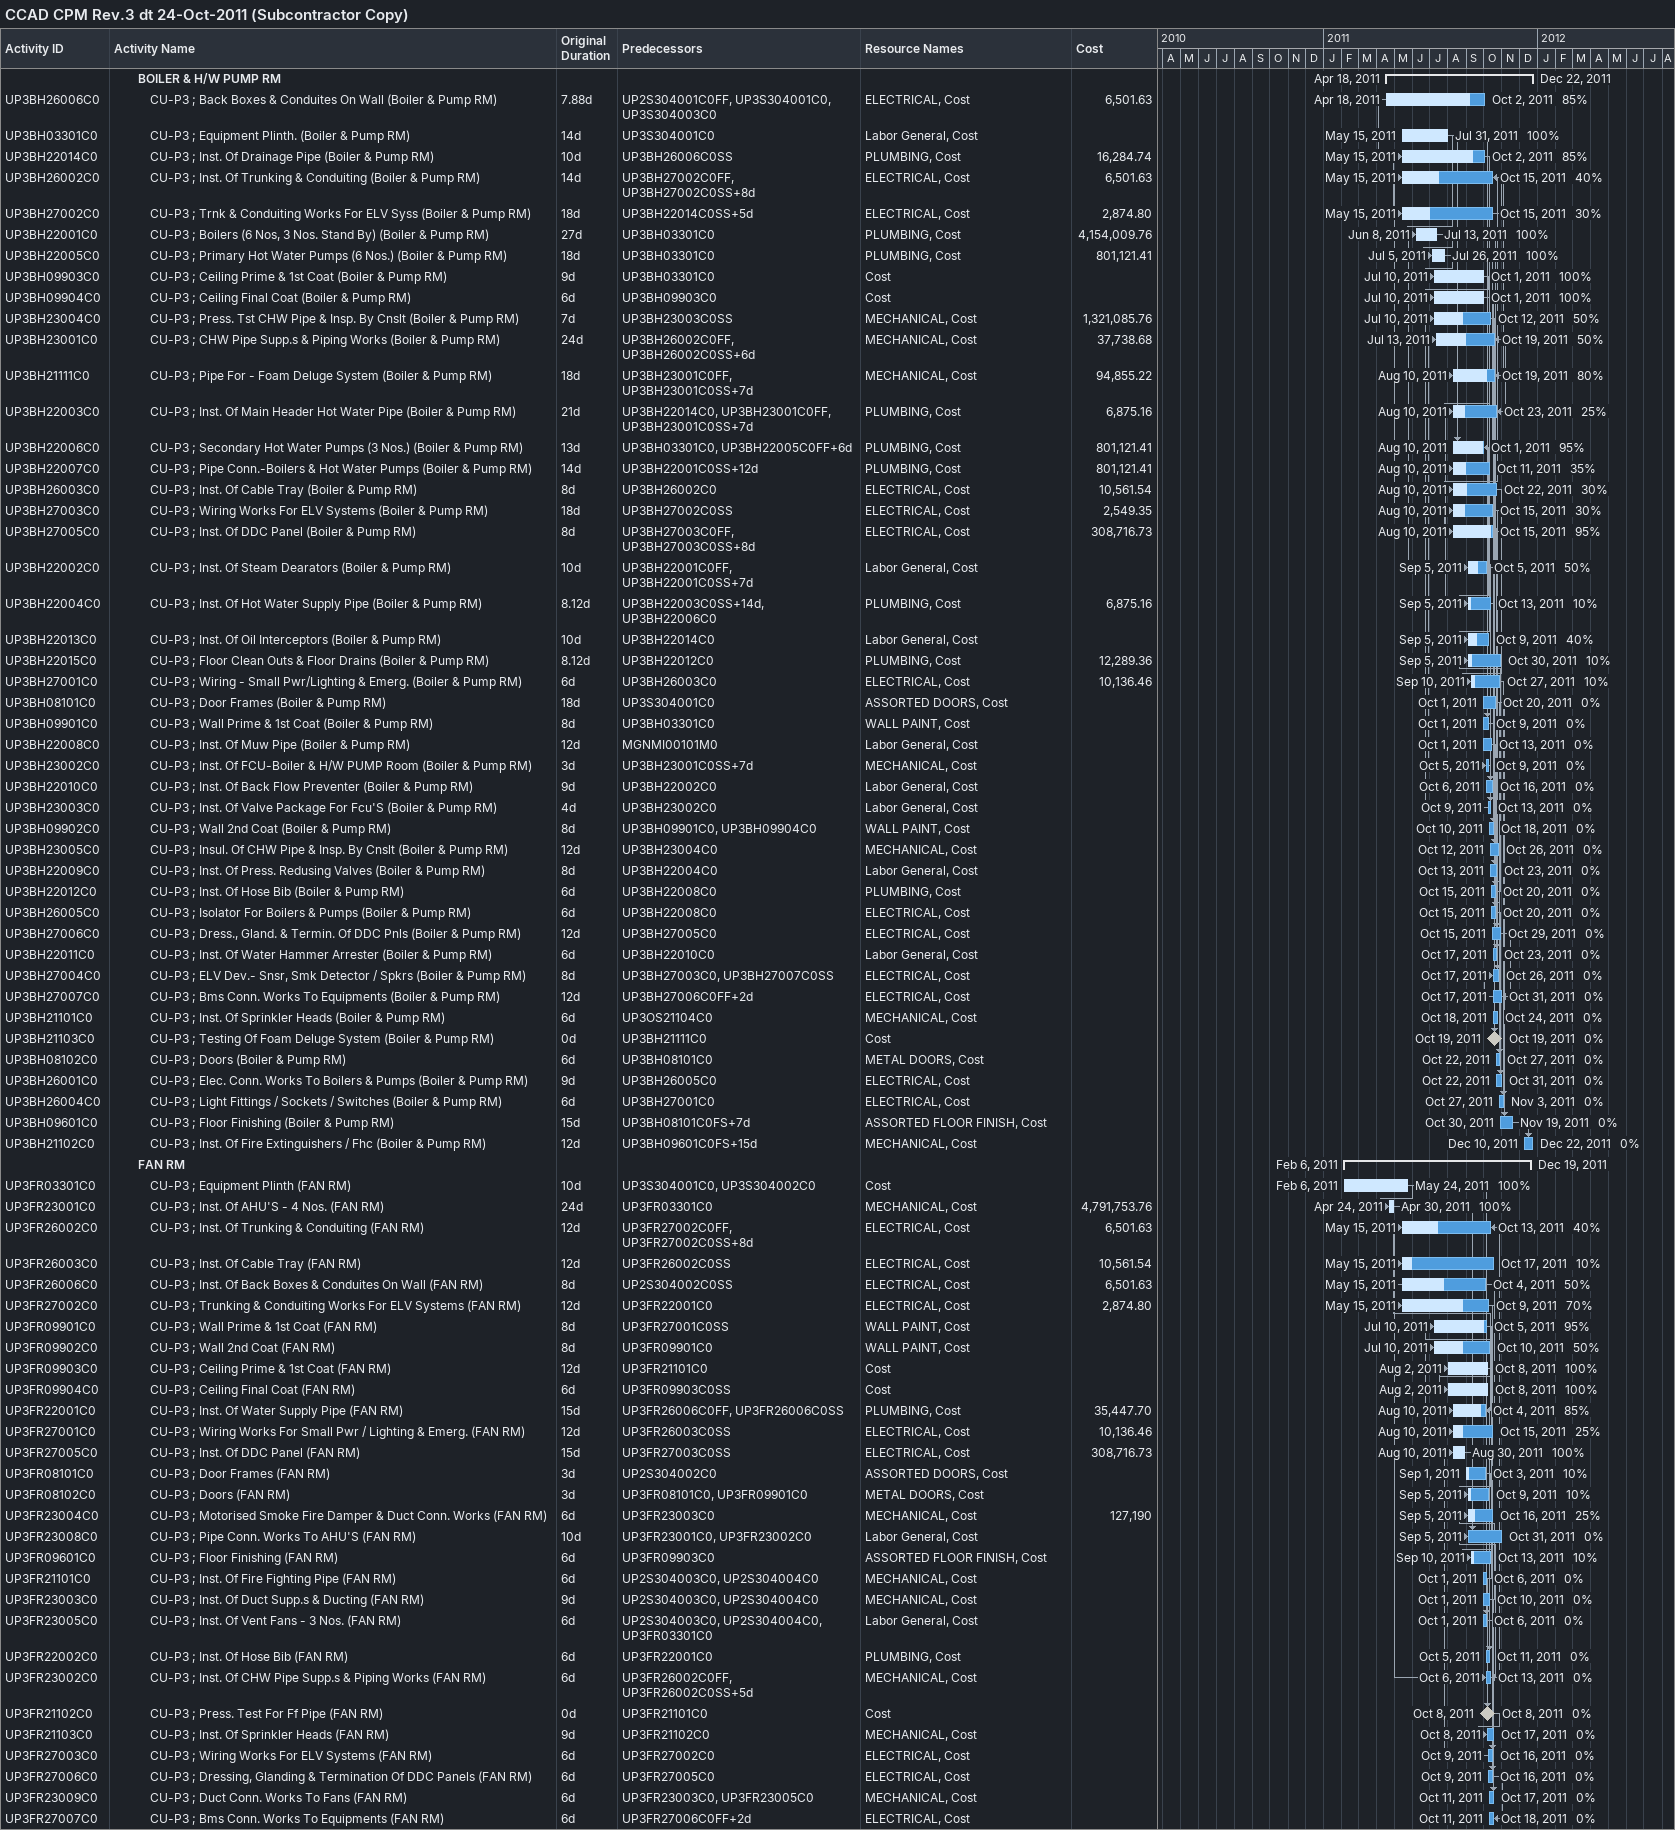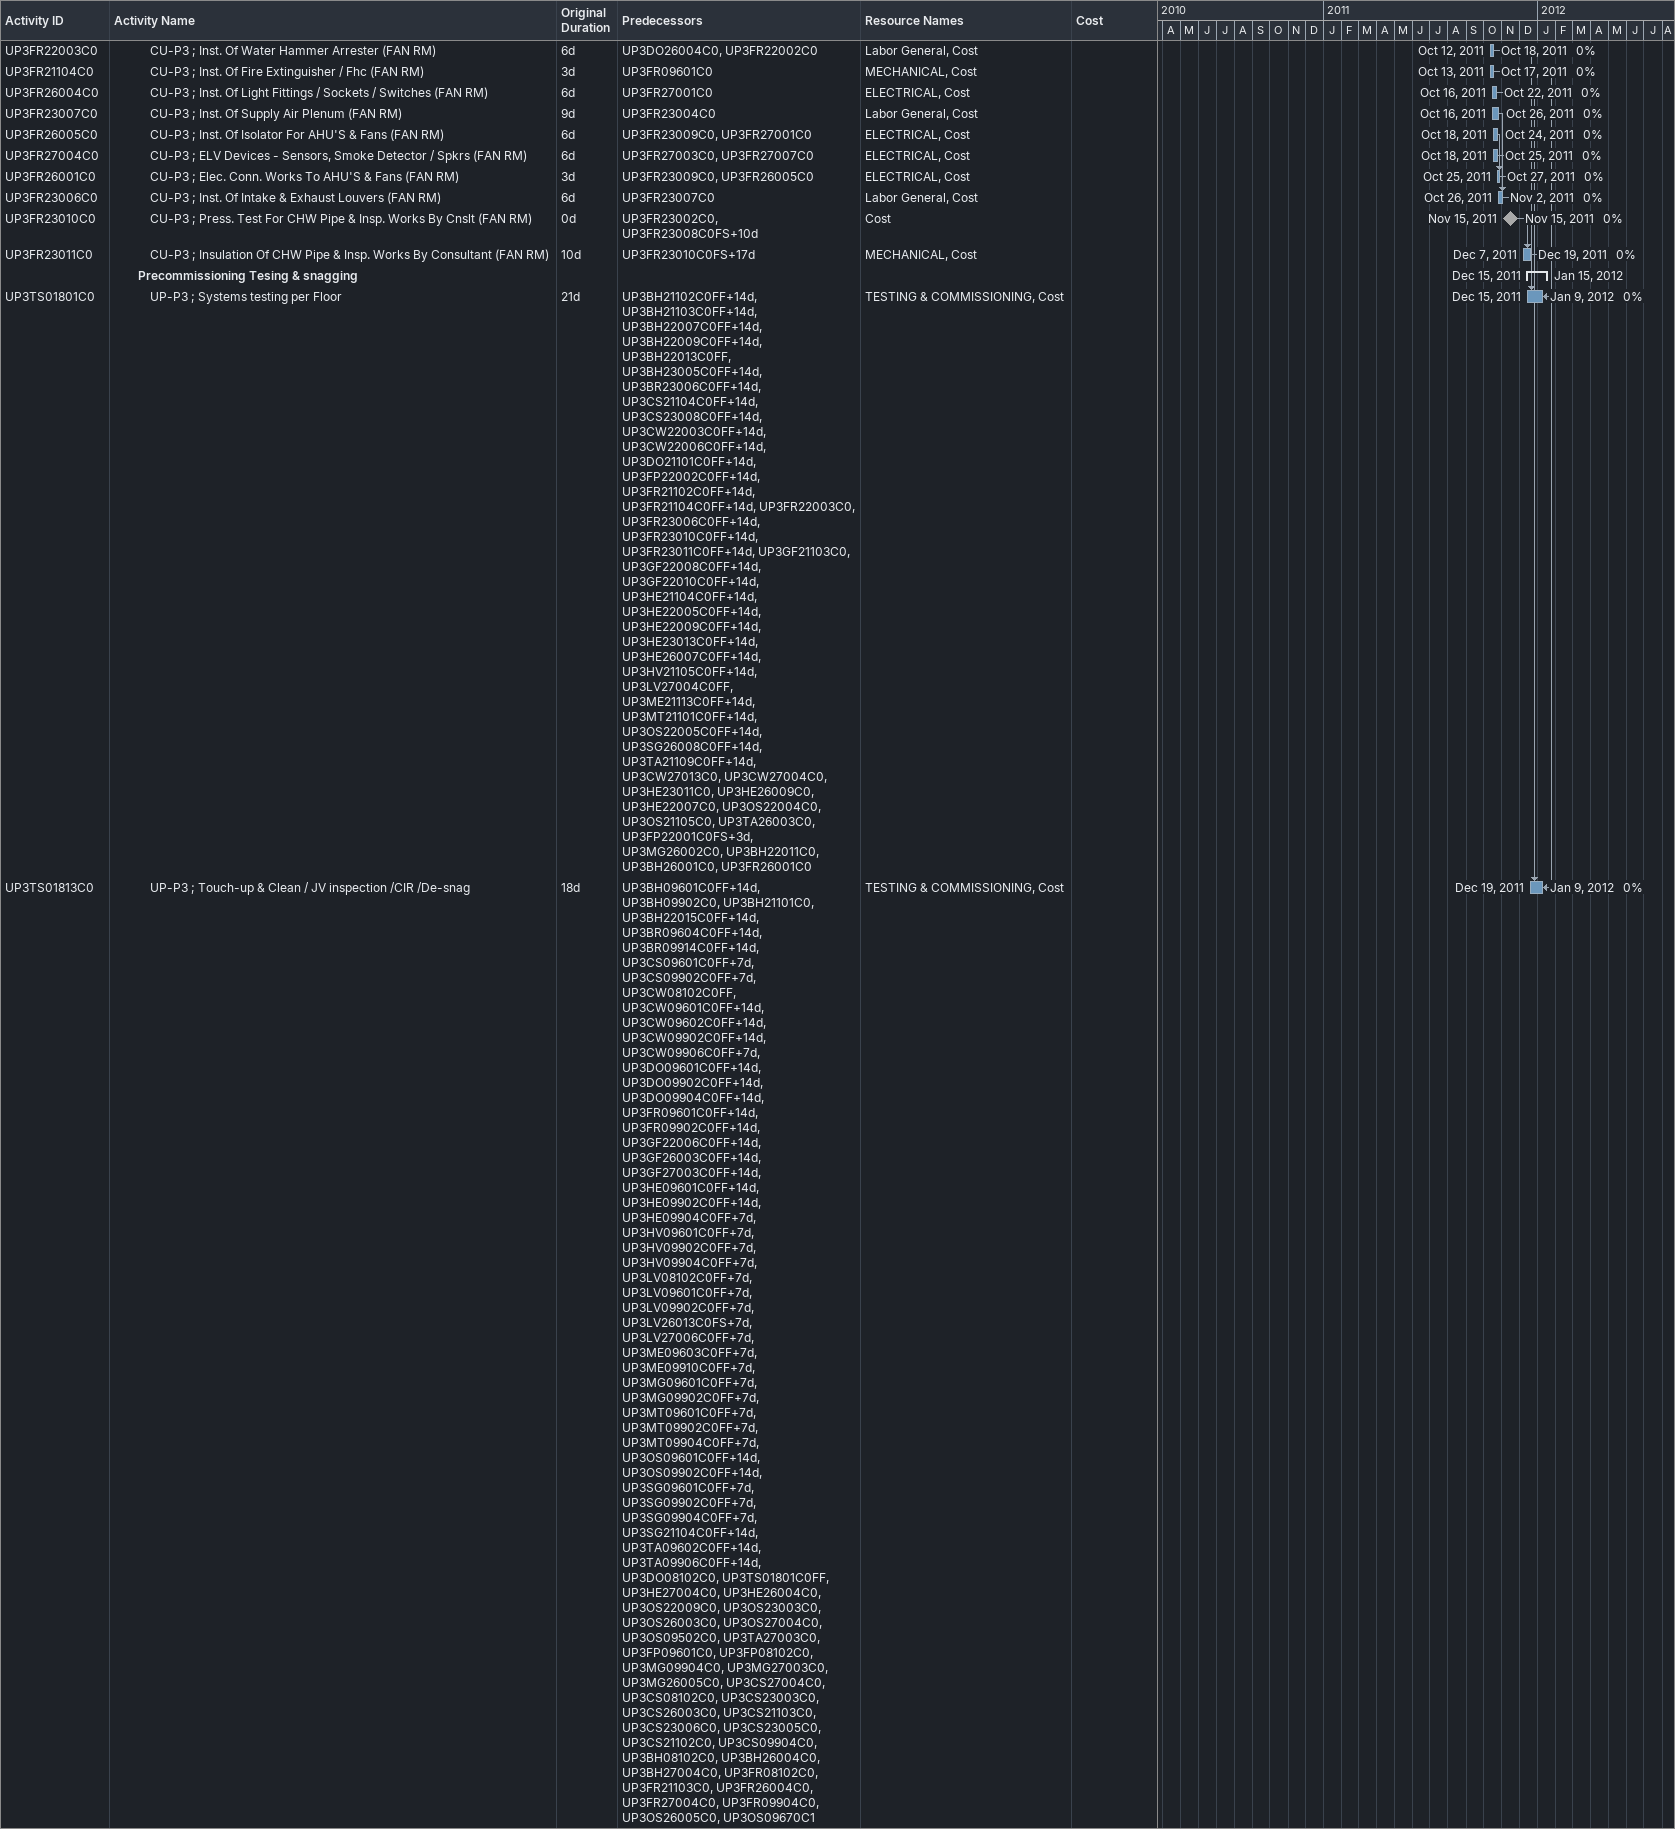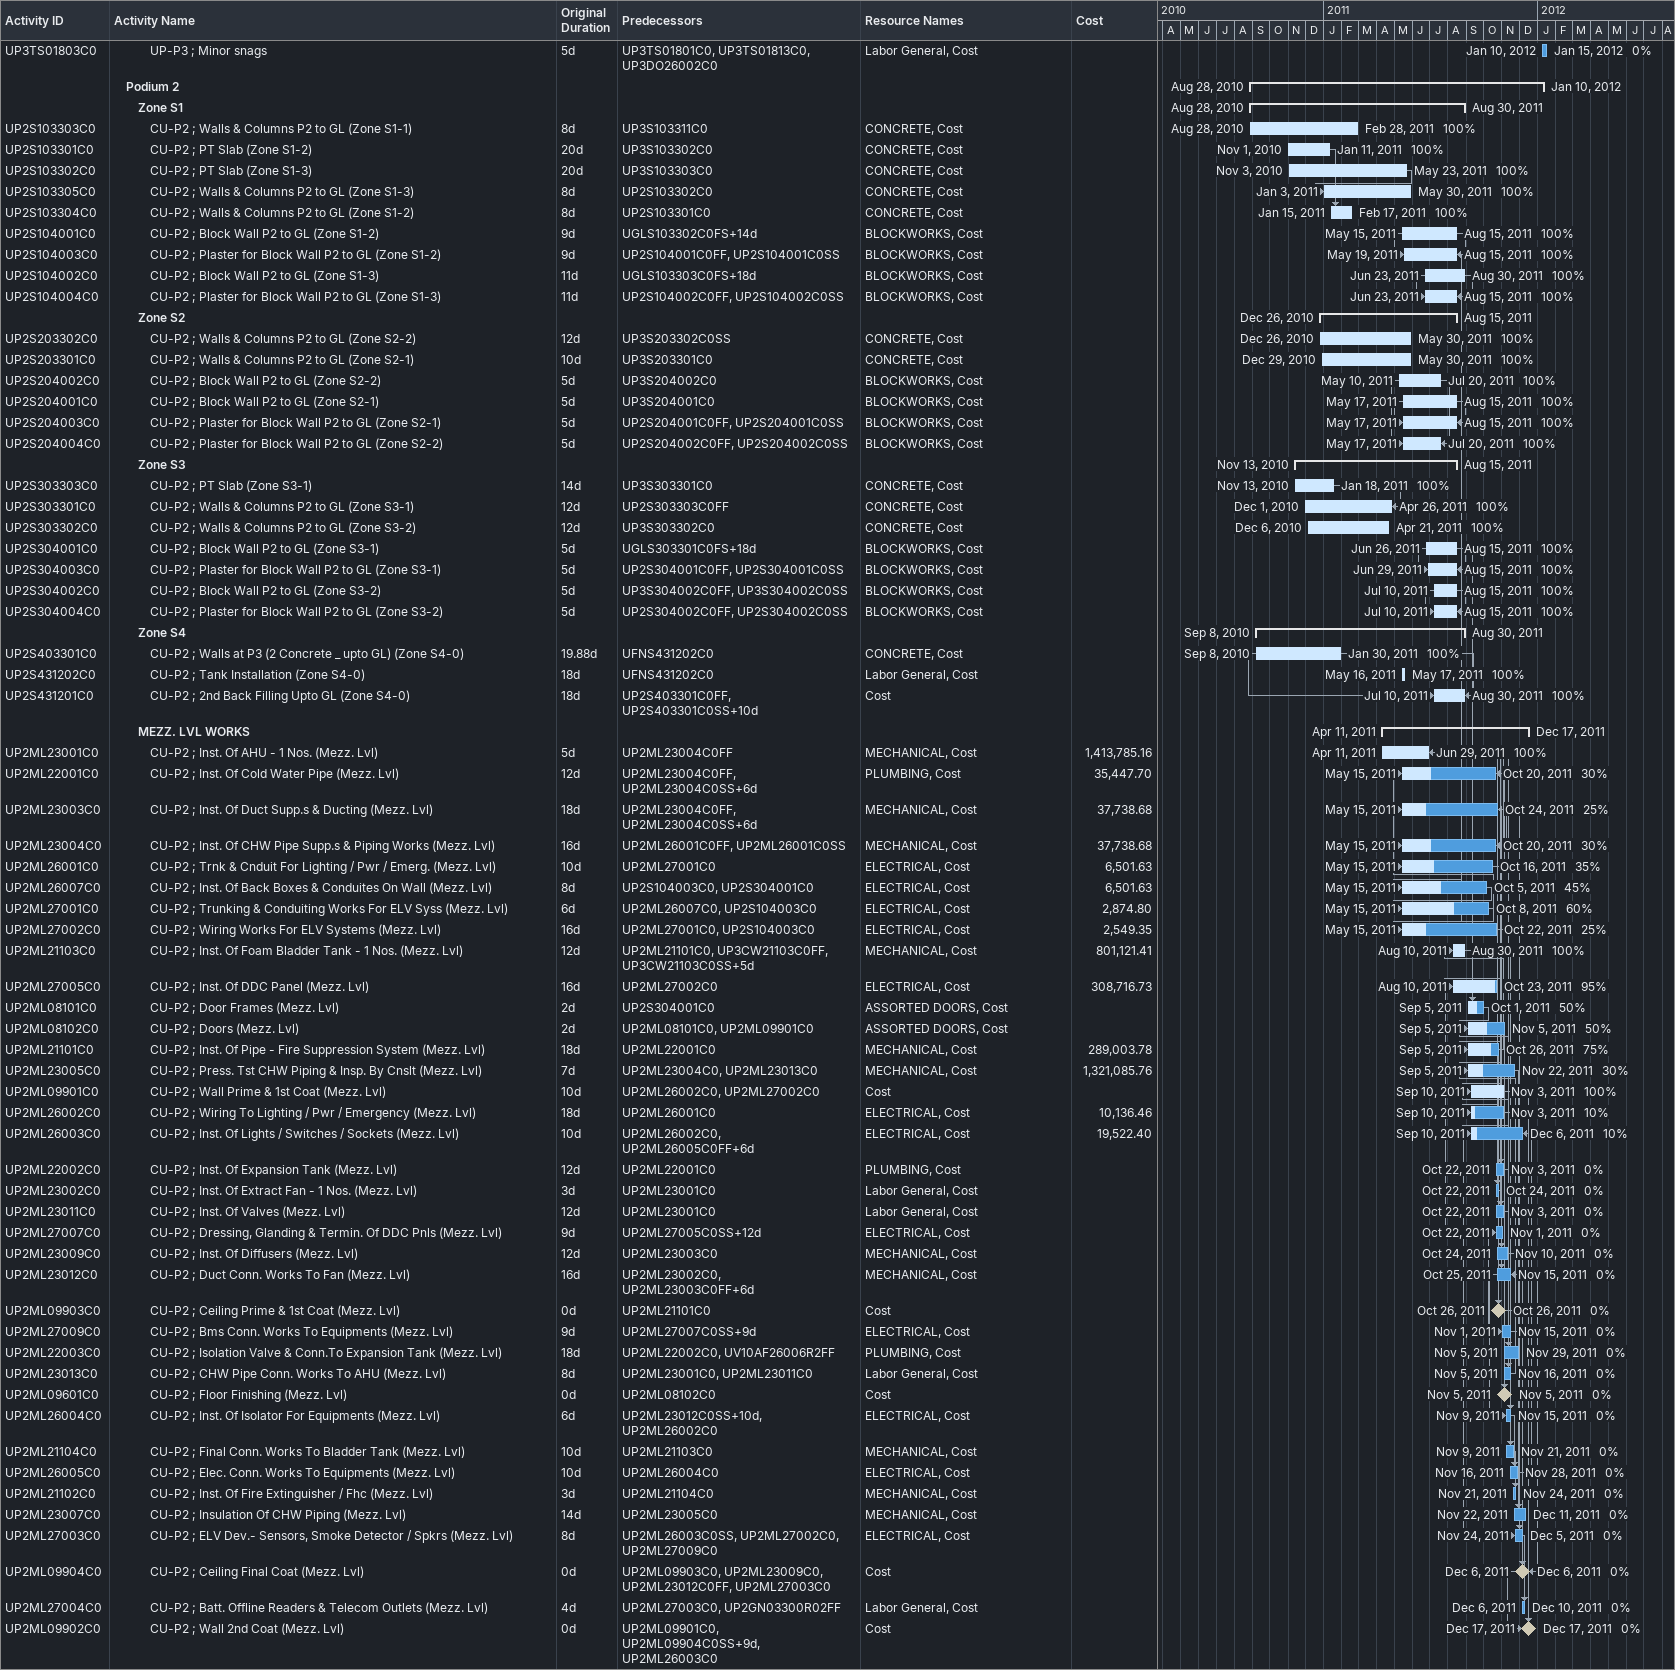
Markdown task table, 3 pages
CCAD CPM Rev.3 dt 24-Oct-2011 (Subcontractor Copy)

| ID | Level | Task | Original duration | Start | Finish | Predecessors | Resources | % complete | Cost |
|---|---|---|---|---|---|---|---|---|---|
|  | 3 | **BOILER & H/W PUMP RM** |  | 2011-04-18 | 2011-12-22 |  |  |  |  |
| UP3BH26006C0 | 4 | CU-P3 ; Back Boxes & Conduites On Wall (Boiler & Pump RM) | 7.88d | 2011-04-18 | 2011-10-02 | UP2S304001C0FF, UP3S304001C0, UP3S304003C0 | ELECTRICAL, Cost | 85 | 6501.63 |
| UP3BH03301C0 | 4 | CU-P3 ; Equipment Plinth. (Boiler & Pump RM) | 14d | 2011-05-15 | 2011-07-31 | UP3S304001C0 | Labor General, Cost | 100 |  |
| UP3BH22014C0 | 4 | CU-P3 ; Inst. Of Drainage Pipe (Boiler & Pump RM) | 10d | 2011-05-15 | 2011-10-02 | UP3BH26006C0SS | PLUMBING, Cost | 85 | 16284.74 |
| UP3BH26002C0 | 4 | CU-P3 ; Inst. Of Trunking & Conduiting (Boiler & Pump RM) | 14d | 2011-05-15 | 2011-10-15 | UP3BH27002C0FF, UP3BH27002C0SS+8d | ELECTRICAL, Cost | 40 | 6501.63 |
| UP3BH27002C0 | 4 | CU-P3 ; Trnk & Conduiting Works For ELV Syss (Boiler & Pump RM) | 18d | 2011-05-15 | 2011-10-15 | UP3BH22014C0SS+5d | ELECTRICAL, Cost | 30 | 2874.80 |
| UP3BH22001C0 | 4 | CU-P3 ; Boilers (6 Nos, 3 Nos. Stand By) (Boiler & Pump RM) | 27d | 2011-06-08 | 2011-07-13 | UP3BH03301C0 | PLUMBING, Cost | 100 | 4154009.76 |
| UP3BH22005C0 | 4 | CU-P3 ; Primary Hot Water Pumps (6 Nos.) (Boiler & Pump RM) | 18d | 2011-07-05 | 2011-07-26 | UP3BH03301C0 | PLUMBING, Cost | 100 | 801121.41 |
| UP3BH09903C0 | 4 | CU-P3 ; Ceiling Prime & 1st Coat (Boiler & Pump RM) | 9d | 2011-07-10 | 2011-10-01 | UP3BH03301C0 | Cost | 100 |  |
| UP3BH09904C0 | 4 | CU-P3 ; Ceiling Final Coat (Boiler & Pump RM) | 6d | 2011-07-10 | 2011-10-01 | UP3BH09903C0 | Cost | 100 |  |
| UP3BH23004C0 | 4 | CU-P3 ; Press. Tst CHW Pipe & Insp. By Cnslt (Boiler & Pump RM) | 7d | 2011-07-10 | 2011-10-12 | UP3BH23003C0SS | MECHANICAL, Cost | 50 | 1321085.76 |
| UP3BH23001C0 | 4 | CU-P3 ; CHW Pipe Supp.s & Piping Works (Boiler & Pump RM) | 24d | 2011-07-13 | 2011-10-19 | UP3BH26002C0FF, UP3BH26002C0SS+6d | MECHANICAL, Cost | 50 | 37738.68 |
| UP3BH21111C0 | 4 | CU-P3 ; Pipe For - Foam Deluge System (Boiler & Pump RM) | 18d | 2011-08-10 | 2011-10-19 | UP3BH23001C0FF, UP3BH23001C0SS+7d | MECHANICAL, Cost | 80 | 94855.22 |
| UP3BH22003C0 | 4 | CU-P3 ; Inst. Of Main Header Hot Water Pipe (Boiler & Pump RM) | 21d | 2011-08-10 | 2011-10-23 | UP3BH22014C0, UP3BH23001C0FF, UP3BH23001C0SS+7d | PLUMBING, Cost | 25 | 6875.16 |
| UP3BH22006C0 | 4 | CU-P3 ; Secondary Hot Water Pumps (3 Nos.) (Boiler & Pump RM) | 13d | 2011-08-10 | 2011-10-01 | UP3BH03301C0, UP3BH22005C0FF+6d | PLUMBING, Cost | 95 | 801121.41 |
| UP3BH22007C0 | 4 | CU-P3 ; Pipe Conn.-Boilers & Hot Water Pumps (Boiler & Pump RM) | 14d | 2011-08-10 | 2011-10-11 | UP3BH22001C0SS+12d | PLUMBING, Cost | 35 | 801121.41 |
| UP3BH26003C0 | 4 | CU-P3 ; Inst. Of Cable Tray (Boiler & Pump RM) | 8d | 2011-08-10 | 2011-10-22 | UP3BH26002C0 | ELECTRICAL, Cost | 30 | 10561.54 |
| UP3BH27003C0 | 4 | CU-P3 ; Wiring Works For ELV Systems (Boiler & Pump RM) | 18d | 2011-08-10 | 2011-10-15 | UP3BH27002C0SS | ELECTRICAL, Cost | 30 | 2549.35 |
| UP3BH27005C0 | 4 | CU-P3 ; Inst. Of DDC Panel (Boiler & Pump RM) | 8d | 2011-08-10 | 2011-10-15 | UP3BH27003C0FF, UP3BH27003C0SS+8d | ELECTRICAL, Cost | 95 | 308716.73 |
| UP3BH22002C0 | 4 | CU-P3 ; Inst. Of Steam Dearators (Boiler & Pump RM) | 10d | 2011-09-05 | 2011-10-05 | UP3BH22001C0FF, UP3BH22001C0SS+7d | Labor General, Cost | 50 |  |
| UP3BH22004C0 | 4 | CU-P3 ; Inst. Of Hot Water Supply Pipe (Boiler & Pump RM) | 8.12d | 2011-09-05 | 2011-10-13 | UP3BH22003C0SS+14d, UP3BH22006C0 | PLUMBING, Cost | 10 | 6875.16 |
| UP3BH22013C0 | 4 | CU-P3 ; Inst. Of Oil Interceptors (Boiler & Pump RM) | 10d | 2011-09-05 | 2011-10-09 | UP3BH22014C0 | Labor General, Cost | 40 |  |
| UP3BH22015C0 | 4 | CU-P3 ; Floor Clean Outs & Floor Drains (Boiler & Pump RM) | 8.12d | 2011-09-05 | 2011-10-30 | UP3BH22012C0 | PLUMBING, Cost | 10 | 12289.36 |
| UP3BH27001C0 | 4 | CU-P3 ; Wiring - Small Pwr/Lighting & Emerg. (Boiler & Pump RM) | 6d | 2011-09-10 | 2011-10-27 | UP3BH26003C0 | ELECTRICAL, Cost | 10 | 10136.46 |
| UP3BH08101C0 | 4 | CU-P3 ; Door Frames (Boiler & Pump RM) | 18d | 2011-10-01 | 2011-10-20 | UP3S304001C0 | ASSORTED DOORS, Cost | 0 |  |
| UP3BH09901C0 | 4 | CU-P3 ; Wall Prime & 1st Coat (Boiler & Pump RM) | 8d | 2011-10-01 | 2011-10-09 | UP3BH03301C0 | WALL PAINT, Cost | 0 |  |
| UP3BH22008C0 | 4 | CU-P3 ; Inst. Of Muw Pipe (Boiler & Pump RM) | 12d | 2011-10-01 | 2011-10-13 | MGNMI00101M0 | Labor General, Cost | 0 |  |
| UP3BH23002C0 | 4 | CU-P3 ; Inst. Of FCU-Boiler & H/W PUMP Room (Boiler & Pump RM) | 3d | 2011-10-05 | 2011-10-09 | UP3BH23001C0SS+7d | MECHANICAL, Cost | 0 |  |
| UP3BH22010C0 | 4 | CU-P3 ; Inst. Of Back Flow Preventer (Boiler & Pump RM) | 9d | 2011-10-06 | 2011-10-16 | UP3BH22002C0 | Labor General, Cost | 0 |  |
| UP3BH23003C0 | 4 | CU-P3 ; Inst. Of Valve Package For Fcu'S (Boiler & Pump RM) | 4d | 2011-10-09 | 2011-10-13 | UP3BH23002C0 | Labor General, Cost | 0 |  |
| UP3BH09902C0 | 4 | CU-P3 ; Wall 2nd Coat (Boiler & Pump RM) | 8d | 2011-10-10 | 2011-10-18 | UP3BH09901C0, UP3BH09904C0 | WALL PAINT, Cost | 0 |  |
| UP3BH23005C0 | 4 | CU-P3 ; Insul. Of CHW Pipe & Insp. By Cnslt (Boiler & Pump RM) | 12d | 2011-10-12 | 2011-10-26 | UP3BH23004C0 | MECHANICAL, Cost | 0 |  |
| UP3BH22009C0 | 4 | CU-P3 ; Inst. Of Press. Redusing Valves (Boiler & Pump RM) | 8d | 2011-10-13 | 2011-10-23 | UP3BH22004C0 | Labor General, Cost | 0 |  |
| UP3BH22012C0 | 4 | CU-P3 ; Inst. Of Hose Bib (Boiler & Pump RM) | 6d | 2011-10-15 | 2011-10-20 | UP3BH22008C0 | PLUMBING, Cost | 0 |  |
| UP3BH26005C0 | 4 | CU-P3 ; Isolator For Boilers & Pumps (Boiler & Pump RM) | 6d | 2011-10-15 | 2011-10-20 | UP3BH22008C0 | ELECTRICAL, Cost | 0 |  |
| UP3BH27006C0 | 4 | CU-P3 ; Dress., Gland. & Termin. Of DDC Pnls (Boiler & Pump RM) | 12d | 2011-10-15 | 2011-10-29 | UP3BH27005C0 | ELECTRICAL, Cost | 0 |  |
| UP3BH22011C0 | 4 | CU-P3 ; Inst. Of Water Hammer Arrester (Boiler & Pump RM) | 6d | 2011-10-17 | 2011-10-23 | UP3BH22010C0 | Labor General, Cost | 0 |  |
| UP3BH27004C0 | 4 | CU-P3 ; ELV Dev.- Snsr, Smk Detector / Spkrs (Boiler & Pump RM) | 8d | 2011-10-17 | 2011-10-26 | UP3BH27003C0, UP3BH27007C0SS | ELECTRICAL, Cost | 0 |  |
| UP3BH27007C0 | 4 | CU-P3 ; Bms Conn. Works To Equipments (Boiler & Pump RM) | 12d | 2011-10-17 | 2011-10-31 | UP3BH27006C0FF+2d | ELECTRICAL, Cost | 0 |  |
| UP3BH21101C0 | 4 | CU-P3 ; Inst. Of Sprinkler Heads (Boiler & Pump RM) | 6d | 2011-10-18 | 2011-10-24 | UP3OS21104C0 | MECHANICAL, Cost | 0 |  |
| UP3BH21103C0 | 4 | CU-P3 ; Testing Of Foam Deluge System (Boiler & Pump RM) | 0d | 2011-10-19 | 2011-10-19 | UP3BH21111C0 | Cost | 0 |  |
| UP3BH08102C0 | 4 | CU-P3 ; Doors (Boiler & Pump RM) | 6d | 2011-10-22 | 2011-10-27 | UP3BH08101C0 | METAL DOORS, Cost | 0 |  |
| UP3BH26001C0 | 4 | CU-P3 ; Elec. Conn. Works To Boilers & Pumps (Boiler & Pump RM) | 9d | 2011-10-22 | 2011-10-31 | UP3BH26005C0 | ELECTRICAL, Cost | 0 |  |
| UP3BH26004C0 | 4 | CU-P3 ; Light Fittings / Sockets / Switches (Boiler & Pump RM) | 6d | 2011-10-27 | 2011-11-03 | UP3BH27001C0 | ELECTRICAL, Cost | 0 |  |
| UP3BH09601C0 | 4 | CU-P3 ; Floor Finishing (Boiler & Pump RM) | 15d | 2011-10-30 | 2011-11-19 | UP3BH08101C0FS+7d | ASSORTED FLOOR FINISH, Cost | 0 |  |
| UP3BH21102C0 | 4 | CU-P3 ; Inst. Of Fire Extinguishers / Fhc (Boiler & Pump RM) | 12d | 2011-12-10 | 2011-12-22 | UP3BH09601C0FS+15d | MECHANICAL, Cost | 0 |  |
|  | 3 | **FAN RM** |  | 2011-02-06 | 2011-12-19 |  |  |  |  |
| UP3FR03301C0 | 4 | CU-P3 ; Equipment Plinth (FAN RM) | 10d | 2011-02-06 | 2011-05-24 | UP3S304001C0, UP3S304002C0 | Cost | 100 |  |
| UP3FR23001C0 | 4 | CU-P3 ; Inst. Of AHU'S - 4 Nos. (FAN RM) | 24d | 2011-04-24 | 2011-04-30 | UP3FR03301C0 | MECHANICAL, Cost | 100 | 4791753.76 |
| UP3FR26002C0 | 4 | CU-P3 ; Inst. Of Trunking & Conduiting (FAN RM) | 12d | 2011-05-15 | 2011-10-13 | UP3FR27002C0FF, UP3FR27002C0SS+8d | ELECTRICAL, Cost | 40 | 6501.63 |
| UP3FR26003C0 | 4 | CU-P3 ; Inst. Of Cable Tray (FAN RM) | 12d | 2011-05-15 | 2011-10-17 | UP3FR26002C0SS | ELECTRICAL, Cost | 10 | 10561.54 |
| UP3FR26006C0 | 4 | CU-P3 ; Inst. Of Back Boxes & Conduites On Wall (FAN RM) | 8d | 2011-05-15 | 2011-10-04 | UP2S304002C0SS | ELECTRICAL, Cost | 50 | 6501.63 |
| UP3FR27002C0 | 4 | CU-P3 ; Trunking & Conduiting Works For ELV Systems (FAN RM) | 12d | 2011-05-15 | 2011-10-09 | UP3FR22001C0 | ELECTRICAL, Cost | 70 | 2874.80 |
| UP3FR09901C0 | 4 | CU-P3 ; Wall Prime & 1st Coat (FAN RM) | 8d | 2011-07-10 | 2011-10-05 | UP3FR27001C0SS | WALL PAINT, Cost | 95 |  |
| UP3FR09902C0 | 4 | CU-P3 ; Wall 2nd Coat (FAN RM) | 8d | 2011-07-10 | 2011-10-10 | UP3FR09901C0 | WALL PAINT, Cost | 50 |  |
| UP3FR09903C0 | 4 | CU-P3 ; Ceiling Prime & 1st Coat (FAN RM) | 12d | 2011-08-02 | 2011-10-08 | UP3FR21101C0 | Cost | 100 |  |
| UP3FR09904C0 | 4 | CU-P3 ; Ceiling Final Coat (FAN RM) | 6d | 2011-08-02 | 2011-10-08 | UP3FR09903C0SS | Cost | 100 |  |
| UP3FR22001C0 | 4 | CU-P3 ; Inst. Of Water Supply Pipe (FAN RM) | 15d | 2011-08-10 | 2011-10-04 | UP3FR26006C0FF, UP3FR26006C0SS | PLUMBING, Cost | 85 | 35447.70 |
| UP3FR27001C0 | 4 | CU-P3 ; Wiring Works For Small Pwr / Lighting & Emerg. (FAN RM) | 12d | 2011-08-10 | 2011-10-15 | UP3FR26003C0SS | ELECTRICAL, Cost | 25 | 10136.46 |
| UP3FR27005C0 | 4 | CU-P3 ; Inst. Of DDC Panel (FAN RM) | 15d | 2011-08-10 | 2011-08-30 | UP3FR27003C0SS | ELECTRICAL, Cost | 100 | 308716.73 |
| UP3FR08101C0 | 4 | CU-P3 ; Door Frames (FAN RM) | 3d | 2011-09-01 | 2011-10-03 | UP2S304002C0 | ASSORTED DOORS, Cost | 10 |  |
| UP3FR08102C0 | 4 | CU-P3 ; Doors (FAN RM) | 3d | 2011-09-05 | 2011-10-09 | UP3FR08101C0, UP3FR09901C0 | METAL DOORS, Cost | 10 |  |
| UP3FR23004C0 | 4 | CU-P3 ; Motorised Smoke Fire Damper & Duct Conn. Works (FAN RM) | 6d | 2011-09-05 | 2011-10-16 | UP3FR23003C0 | MECHANICAL, Cost | 25 | 127190 |
| UP3FR23008C0 | 4 | CU-P3 ; Pipe Conn. Works To AHU'S (FAN RM) | 10d | 2011-09-05 | 2011-10-31 | UP3FR23001C0, UP3FR23002C0 | Labor General, Cost | 0 |  |
| UP3FR09601C0 | 4 | CU-P3 ; Floor Finishing (FAN RM) | 6d | 2011-09-10 | 2011-10-13 | UP3FR09903C0 | ASSORTED FLOOR FINISH, Cost | 10 |  |
| UP3FR21101C0 | 4 | CU-P3 ; Inst. Of Fire Fighting Pipe (FAN RM) | 6d | 2011-10-01 | 2011-10-06 | UP2S304003C0, UP2S304004C0 | MECHANICAL, Cost | 0 |  |
| UP3FR23003C0 | 4 | CU-P3 ; Inst. Of Duct Supp.s & Ducting (FAN RM) | 9d | 2011-10-01 | 2011-10-10 | UP2S304003C0, UP2S304004C0 | MECHANICAL, Cost | 0 |  |
| UP3FR23005C0 | 4 | CU-P3 ; Inst. Of Vent Fans - 3 Nos. (FAN RM) | 6d | 2011-10-01 | 2011-10-06 | UP2S304003C0, UP2S304004C0, UP3FR03301C0 | Labor General, Cost | 0 |  |
| UP3FR22002C0 | 4 | CU-P3 ; Inst. Of Hose Bib (FAN RM) | 6d | 2011-10-05 | 2011-10-11 | UP3FR22001C0 | PLUMBING, Cost | 0 |  |
| UP3FR23002C0 | 4 | CU-P3 ; Inst. Of CHW Pipe Supp.s & Piping Works (FAN RM) | 6d | 2011-10-06 | 2011-10-13 | UP3FR26002C0FF, UP3FR26002C0SS+5d | MECHANICAL, Cost | 0 |  |
| UP3FR21102C0 | 4 | CU-P3 ; Press. Test For Ff Pipe (FAN RM) | 0d | 2011-10-08 | 2011-10-08 | UP3FR21101C0 | Cost | 0 |  |
| UP3FR21103C0 | 4 | CU-P3 ; Inst. Of Sprinkler Heads (FAN RM) | 9d | 2011-10-08 | 2011-10-17 | UP3FR21102C0 | MECHANICAL, Cost | 0 |  |
| UP3FR27003C0 | 4 | CU-P3 ; Wiring Works For ELV Systems (FAN RM) | 6d | 2011-10-09 | 2011-10-16 | UP3FR27002C0 | ELECTRICAL, Cost | 0 |  |
| UP3FR27006C0 | 4 | CU-P3 ; Dressing, Glanding & Termination Of DDC Panels (FAN RM) | 6d | 2011-10-09 | 2011-10-16 | UP3FR27005C0 | ELECTRICAL, Cost | 0 |  |
| UP3FR23009C0 | 4 | CU-P3 ; Duct Conn. Works To Fans (FAN RM) | 6d | 2011-10-11 | 2011-10-17 | UP3FR23003C0, UP3FR23005C0 | MECHANICAL, Cost | 0 |  |
| UP3FR27007C0 | 4 | CU-P3 ; Bms Conn. Works To Equipments (FAN RM) | 6d | 2011-10-11 | 2011-10-18 | UP3FR27006C0FF+2d | ELECTRICAL, Cost | 0 |  |
| UP3FR22003C0 | 4 | CU-P3 ; Inst. Of Water Hammer Arrester (FAN RM) | 6d | 2011-10-12 | 2011-10-18 | UP3DO26004C0, UP3FR22002C0 | Labor General, Cost | 0 |  |
| UP3FR21104C0 | 4 | CU-P3 ; Inst. Of Fire Extinguisher / Fhc (FAN RM) | 3d | 2011-10-13 | 2011-10-17 | UP3FR09601C0 | MECHANICAL, Cost | 0 |  |
| UP3FR26004C0 | 4 | CU-P3 ; Inst. Of Light Fittings / Sockets / Switches (FAN RM) | 6d | 2011-10-16 | 2011-10-22 | UP3FR27001C0 | ELECTRICAL, Cost | 0 |  |
| UP3FR23007C0 | 4 | CU-P3 ; Inst. Of Supply Air Plenum (FAN RM) | 9d | 2011-10-16 | 2011-10-26 | UP3FR23004C0 | Labor General, Cost | 0 |  |
| UP3FR26005C0 | 4 | CU-P3 ; Inst. Of Isolator For AHU'S & Fans (FAN RM) | 6d | 2011-10-18 | 2011-10-24 | UP3FR23009C0, UP3FR27001C0 | ELECTRICAL, Cost | 0 |  |
| UP3FR27004C0 | 4 | CU-P3 ; ELV Devices - Sensors, Smoke Detector / Spkrs (FAN RM) | 6d | 2011-10-18 | 2011-10-25 | UP3FR27003C0, UP3FR27007C0 | ELECTRICAL, Cost | 0 |  |
| UP3FR26001C0 | 4 | CU-P3 ; Elec. Conn. Works To AHU'S & Fans (FAN RM) | 3d | 2011-10-25 | 2011-10-27 | UP3FR23009C0, UP3FR26005C0 | ELECTRICAL, Cost | 0 |  |
| UP3FR23006C0 | 4 | CU-P3 ; Inst. Of Intake & Exhaust Louvers (FAN RM) | 6d | 2011-10-26 | 2011-11-02 | UP3FR23007C0 | Labor General, Cost | 0 |  |
| UP3FR23010C0 | 4 | CU-P3 ; Press. Test For CHW Pipe & Insp. Works By Cnslt (FAN RM) | 0d | 2011-11-15 | 2011-11-15 | UP3FR23002C0, UP3FR23008C0FS+10d | Cost | 0 |  |
| UP3FR23011C0 | 4 | CU-P3 ; Insulation Of CHW Pipe & Insp. Works By Consultant (FAN RM) | 10d | 2011-12-07 | 2011-12-19 | UP3FR23010C0FS+17d | MECHANICAL, Cost | 0 |  |
|  | 3 | **Precommissioning Tesing & snagging** |  | 2011-12-15 | 2012-01-15 |  |  |  |  |
| UP3TS01801C0 | 4 | UP-P3 ; Systems testing per Floor | 21d | 2011-12-15 | 2012-01-09 | UP3BH21102C0FF+14d, UP3BH21103C0FF+14d, UP3BH22007C0FF+14d, UP3BH22009C0FF+14d, UP3BH22013C0FF, UP3BH23005C0FF+14d, UP3BR23006C0FF+14d, UP3CS21104C0FF+14d, UP3CS23008C0FF+14d, UP3CW22003C0FF+14d, UP3CW22006C0FF+14d, UP3DO21101C0FF+14d, UP3FP22002C0FF+14d, UP3FR21102C0FF+14d, UP3FR21104C0FF+14d, UP3FR22003C0, UP3FR23006C0FF+14d, UP3FR23010C0FF+14d, UP3FR23011C0FF+14d, UP3GF21103C0, UP3GF22008C0FF+14d, UP3GF22010C0FF+14d, UP3HE21104C0FF+14d, UP3HE22005C0FF+14d, UP3HE22009C0FF+14d, UP3HE23013C0FF+14d, UP3HE26007C0FF+14d, UP3HV21105C0FF+14d, UP3LV27004C0FF, UP3ME21113C0FF+14d, UP3MT21101C0FF+14d, UP3OS22005C0FF+14d, UP3SG26008C0FF+14d, UP3TA21109C0FF+14d, UP3CW27013C0, UP3CW27004C0, UP3HE23011C0, UP3HE26009C0, UP3HE22007C0, UP3OS22004C0, UP3OS21105C0, UP3TA26003C0, UP3FP22001C0FS+3d, UP3MG26002C0, UP3BH22011C0, UP3BH26001C0, UP3FR26001C0 | TESTING & COMMISSIONING, Cost | 0 |  |
| UP3TS01813C0 | 4 | UP-P3 ; Touch-up & Clean / JV inspection /CIR /De-snag | 18d | 2011-12-19 | 2012-01-09 | UP3BH09601C0FF+14d, UP3BH09902C0, UP3BH21101C0, UP3BH22015C0FF+14d, UP3BR09604C0FF+14d, UP3BR09914C0FF+14d, UP3CS09601C0FF+7d, UP3CS09902C0FF+7d, UP3CW08102C0FF, UP3CW09601C0FF+14d, UP3CW09602C0FF+14d, UP3CW09902C0FF+14d, UP3CW09906C0FF+7d, UP3DO09601C0FF+14d, UP3DO09902C0FF+14d, UP3DO09904C0FF+14d, UP3FR09601C0FF+14d, UP3FR09902C0FF+14d, UP3GF22006C0FF+14d, UP3GF26003C0FF+14d, UP3GF27003C0FF+14d, UP3HE09601C0FF+14d, UP3HE09902C0FF+14d, UP3HE09904C0FF+7d, UP3HV09601C0FF+7d, UP3HV09902C0FF+7d, UP3HV09904C0FF+7d, UP3LV08102C0FF+7d, UP3LV09601C0FF+7d, UP3LV09902C0FF+7d, UP3LV26013C0FS+7d, UP3LV27006C0FF+7d, UP3ME09603C0FF+7d, UP3ME09910C0FF+7d, UP3MG09601C0FF+7d, UP3MG09902C0FF+7d, UP3MT09601C0FF+7d, UP3MT09902C0FF+7d, UP3MT09904C0FF+7d, UP3OS09601C0FF+14d, UP3OS09902C0FF+14d, UP3SG09601C0FF+7d, UP3SG09902C0FF+7d, UP3SG09904C0FF+7d, UP3SG21104C0FF+14d, UP3TA09602C0FF+14d, UP3TA09906C0FF+14d, UP3DO08102C0, UP3TS01801C0FF, UP3HE27004C0, UP3HE26004C0, UP3OS22009C0, UP3OS23003C0, UP3OS26003C0, UP3OS27004C0, UP3OS09502C0, UP3TA27003C0, UP3FP09601C0, UP3FP08102C0, UP3MG09904C0, UP3MG27003C0, UP3MG26005C0, UP3CS27004C0, UP3CS08102C0, UP3CS23003C0, UP3CS26003C0, UP3CS21103C0, UP3CS23006C0, UP3CS23005C0, UP3CS21102C0, UP3CS09904C0, UP3BH08102C0, UP3BH26004C0, UP3BH27004C0, UP3FR08102C0, UP3FR21103C0, UP3FR26004C0, UP3FR27004C0, UP3FR09904C0, UP3OS26005C0, UP3OS09670C1 | TESTING & COMMISSIONING, Cost | 0 |  |
| UP3TS01803C0 | 4 | UP-P3 ; Minor snags | 5d | 2012-01-10 | 2012-01-15 | UP3TS01801C0, UP3TS01813C0, UP3DO26002C0 | Labor General, Cost | 0 |  |
|  | 2 | **Podium 2** |  | 2010-08-28 | 2012-01-10 |  |  |  |  |
|  | 3 | **Zone S1** |  | 2010-08-28 | 2011-08-30 |  |  |  |  |
| UP2S103303C0 | 4 | CU-P2 ; Walls & Columns P2 to GL (Zone S1-1) | 8d | 2010-08-28 | 2011-02-28 | UP3S103311C0 | CONCRETE, Cost | 100 |  |
| UP2S103301C0 | 4 | CU-P2 ; PT Slab (Zone S1-2) | 20d | 2010-11-01 | 2011-01-11 | UP3S103302C0 | CONCRETE, Cost | 100 |  |
| UP2S103302C0 | 4 | CU-P2 ; PT Slab (Zone S1-3) | 20d | 2010-11-03 | 2011-05-23 | UP3S103303C0 | CONCRETE, Cost | 100 |  |
| UP2S103305C0 | 4 | CU-P2 ; Walls & Columns P2 to GL (Zone S1-3) | 8d | 2011-01-03 | 2011-05-30 | UP2S103302C0 | CONCRETE, Cost | 100 |  |
| UP2S103304C0 | 4 | CU-P2 ; Walls & Columns P2 to GL (Zone S1-2) | 8d | 2011-01-15 | 2011-02-17 | UP2S103301C0 | CONCRETE, Cost | 100 |  |
| UP2S104001C0 | 4 | CU-P2 ; Block Wall P2 to GL (Zone S1-2) | 9d | 2011-05-15 | 2011-08-15 | UGLS103302C0FS+14d | BLOCKWORKS, Cost | 100 |  |
| UP2S104003C0 | 4 | CU-P2 ; Plaster for Block Wall P2 to GL (Zone S1-2) | 9d | 2011-05-19 | 2011-08-15 | UP2S104001C0FF, UP2S104001C0SS | BLOCKWORKS, Cost | 100 |  |
| UP2S104002C0 | 4 | CU-P2 ; Block Wall P2 to GL (Zone S1-3) | 11d | 2011-06-23 | 2011-08-30 | UGLS103303C0FS+18d | BLOCKWORKS, Cost | 100 |  |
| UP2S104004C0 | 4 | CU-P2 ; Plaster for Block Wall P2 to GL (Zone S1-3) | 11d | 2011-06-23 | 2011-08-15 | UP2S104002C0FF, UP2S104002C0SS | BLOCKWORKS, Cost | 100 |  |
|  | 3 | **Zone S2** |  | 2010-12-26 | 2011-08-15 |  |  |  |  |
| UP2S203302C0 | 4 | CU-P2 ; Walls & Columns P2 to GL (Zone S2-2) | 12d | 2010-12-26 | 2011-05-30 | UP3S203302C0SS | CONCRETE, Cost | 100 |  |
| UP2S203301C0 | 4 | CU-P2 ; Walls & Columns P2 to GL (Zone S2-1) | 10d | 2010-12-29 | 2011-05-30 | UP3S203301C0 | CONCRETE, Cost | 100 |  |
| UP2S204002C0 | 4 | CU-P2 ; Block Wall P2 to GL (Zone S2-2) | 5d | 2011-05-10 | 2011-07-20 | UP3S204002C0 | BLOCKWORKS, Cost | 100 |  |
| UP2S204001C0 | 4 | CU-P2 ; Block Wall P2 to GL (Zone S2-1) | 5d | 2011-05-17 | 2011-08-15 | UP3S204001C0 | BLOCKWORKS, Cost | 100 |  |
| UP2S204003C0 | 4 | CU-P2 ; Plaster for Block Wall P2 to GL (Zone S2-1) | 5d | 2011-05-17 | 2011-08-15 | UP2S204001C0FF, UP2S204001C0SS | BLOCKWORKS, Cost | 100 |  |
| UP2S204004C0 | 4 | CU-P2 ; Plaster for Block Wall P2 to GL (Zone S2-2) | 5d | 2011-05-17 | 2011-07-20 | UP2S204002C0FF, UP2S204002C0SS | BLOCKWORKS, Cost | 100 |  |
|  | 3 | **Zone S3** |  | 2010-11-13 | 2011-08-15 |  |  |  |  |
| UP2S303303C0 | 4 | CU-P2 ; PT Slab (Zone S3-1) | 14d | 2010-11-13 | 2011-01-18 | UP3S303301C0 | CONCRETE, Cost | 100 |  |
| UP2S303301C0 | 4 | CU-P2 ; Walls & Columns P2 to GL (Zone S3-1) | 12d | 2010-12-01 | 2011-04-26 | UP2S303303C0FF | CONCRETE, Cost | 100 |  |
| UP2S303302C0 | 4 | CU-P2 ; Walls & Columns P2 to GL (Zone S3-2) | 12d | 2010-12-06 | 2011-04-21 | UP3S303302C0 | CONCRETE, Cost | 100 |  |
| UP2S304001C0 | 4 | CU-P2 ; Block Wall P2 to GL (Zone S3-1) | 5d | 2011-06-26 | 2011-08-15 | UGLS303301C0FS+18d | BLOCKWORKS, Cost | 100 |  |
| UP2S304003C0 | 4 | CU-P2 ; Plaster for Block Wall P2 to GL (Zone S3-1) | 5d | 2011-06-29 | 2011-08-15 | UP2S304001C0FF, UP2S304001C0SS | BLOCKWORKS, Cost | 100 |  |
| UP2S304002C0 | 4 | CU-P2 ; Block Wall P2 to GL (Zone S3-2) | 5d | 2011-07-10 | 2011-08-15 | UP3S304002C0FF, UP3S304002C0SS | BLOCKWORKS, Cost | 100 |  |
| UP2S304004C0 | 4 | CU-P2 ; Plaster for Block Wall P2 to GL (Zone S3-2) | 5d | 2011-07-10 | 2011-08-15 | UP2S304002C0FF, UP2S304002C0SS | BLOCKWORKS, Cost | 100 |  |
|  | 3 | **Zone S4** |  | 2010-09-08 | 2011-08-30 |  |  |  |  |
| UP2S403301C0 | 4 | CU-P2 ; Walls at P3 (2 Concrete _ upto GL) (Zone S4-0) | 19.88d | 2010-09-08 | 2011-01-30 | UFNS431202C0 | CONCRETE, Cost | 100 |  |
| UP2S431202C0 | 4 | CU-P2 ; Tank Installation (Zone S4-0) | 18d | 2011-05-16 | 2011-05-17 | UFNS431202C0 | Labor General, Cost | 100 |  |
| UP2S431201C0 | 4 | CU-P2 ; 2nd Back Filling Upto GL (Zone S4-0) | 18d | 2011-07-10 | 2011-08-30 | UP2S403301C0FF, UP2S403301C0SS+10d | Cost | 100 |  |
|  | 3 | **MEZZ. LVL WORKS** |  | 2011-04-11 | 2011-12-17 |  |  |  |  |
| UP2ML23001C0 | 4 | CU-P2 ; Inst. Of AHU - 1 Nos. (Mezz. Lvl) | 5d | 2011-04-11 | 2011-06-29 | UP2ML23004C0FF | MECHANICAL, Cost | 100 | 1413785.16 |
| UP2ML22001C0 | 4 | CU-P2 ; Inst. Of Cold Water Pipe (Mezz. Lvl) | 12d | 2011-05-15 | 2011-10-20 | UP2ML23004C0FF, UP2ML23004C0SS+6d | PLUMBING, Cost | 30 | 35447.70 |
| UP2ML23003C0 | 4 | CU-P2 ; Inst. Of Duct Supp.s & Ducting (Mezz. Lvl) | 18d | 2011-05-15 | 2011-10-24 | UP2ML23004C0FF, UP2ML23004C0SS+6d | MECHANICAL, Cost | 25 | 37738.68 |
| UP2ML23004C0 | 4 | CU-P2 ; Inst. Of CHW Pipe Supp.s & Piping Works (Mezz. Lvl) | 16d | 2011-05-15 | 2011-10-20 | UP2ML26001C0FF, UP2ML26001C0SS | MECHANICAL, Cost | 30 | 37738.68 |
| UP2ML26001C0 | 4 | CU-P2 ; Trnk & Cnduit For Lighting / Pwr / Emerg. (Mezz. Lvl) | 10d | 2011-05-15 | 2011-10-16 | UP2ML27001C0 | ELECTRICAL, Cost | 35 | 6501.63 |
| UP2ML26007C0 | 4 | CU-P2 ; Inst. Of Back Boxes & Conduites On Wall (Mezz. Lvl) | 8d | 2011-05-15 | 2011-10-05 | UP2S104003C0, UP2S304001C0 | ELECTRICAL, Cost | 45 | 6501.63 |
| UP2ML27001C0 | 4 | CU-P2 ; Trunking & Conduiting Works For ELV Syss (Mezz. Lvl) | 6d | 2011-05-15 | 2011-10-08 | UP2ML26007C0, UP2S104003C0 | ELECTRICAL, Cost | 60 | 2874.80 |
| UP2ML27002C0 | 4 | CU-P2 ; Wiring Works For ELV Systems (Mezz. Lvl) | 16d | 2011-05-15 | 2011-10-22 | UP2ML27001C0, UP2S104003C0 | ELECTRICAL, Cost | 25 | 2549.35 |
| UP2ML21103C0 | 4 | CU-P2 ; Inst. Of Foam Bladder Tank - 1 Nos. (Mezz. Lvl) | 12d | 2011-08-10 | 2011-08-30 | UP2ML21101C0, UP3CW21103C0FF, UP3CW21103C0SS+5d | MECHANICAL, Cost | 100 | 801121.41 |
| UP2ML27005C0 | 4 | CU-P2 ; Inst. Of DDC Panel (Mezz. Lvl) | 16d | 2011-08-10 | 2011-10-23 | UP2ML27002C0 | ELECTRICAL, Cost | 95 | 308716.73 |
| UP2ML08101C0 | 4 | CU-P2 ; Door Frames (Mezz. Lvl) | 2d | 2011-09-05 | 2011-10-01 | UP2S304001C0 | ASSORTED DOORS, Cost | 50 |  |
| UP2ML08102C0 | 4 | CU-P2 ; Doors (Mezz. Lvl) | 2d | 2011-09-05 | 2011-11-05 | UP2ML08101C0, UP2ML09901C0 | ASSORTED DOORS, Cost | 50 |  |
| UP2ML21101C0 | 4 | CU-P2 ; Inst. Of Pipe - Fire Suppression System (Mezz. Lvl) | 18d | 2011-09-05 | 2011-10-26 | UP2ML22001C0 | MECHANICAL, Cost | 75 | 289003.78 |
| UP2ML23005C0 | 4 | CU-P2 ; Press. Tst CHW Piping & Insp. By Cnslt (Mezz. Lvl) | 7d | 2011-09-05 | 2011-11-22 | UP2ML23004C0, UP2ML23013C0 | MECHANICAL, Cost | 30 | 1321085.76 |
| UP2ML09901C0 | 4 | CU-P2 ; Wall Prime & 1st Coat (Mezz. Lvl) | 10d | 2011-09-10 | 2011-11-03 | UP2ML26002C0, UP2ML27002C0 | Cost | 100 |  |
| UP2ML26002C0 | 4 | CU-P2 ; Wiring To Lighting / Pwr / Emergency (Mezz. Lvl) | 18d | 2011-09-10 | 2011-11-03 | UP2ML26001C0 | ELECTRICAL, Cost | 10 | 10136.46 |
| UP2ML26003C0 | 4 | CU-P2 ; Inst. Of Lights / Switches / Sockets (Mezz. Lvl) | 10d | 2011-09-10 | 2011-12-06 | UP2ML26002C0, UP2ML26005C0FF+6d | ELECTRICAL, Cost | 10 | 19522.40 |
| UP2ML22002C0 | 4 | CU-P2 ; Inst. Of Expansion Tank (Mezz. Lvl) | 12d | 2011-10-22 | 2011-11-03 | UP2ML22001C0 | PLUMBING, Cost | 0 |  |
| UP2ML23002C0 | 4 | CU-P2 ; Inst. Of Extract Fan - 1 Nos. (Mezz. Lvl) | 3d | 2011-10-22 | 2011-10-24 | UP2ML23001C0 | Labor General, Cost | 0 |  |
| UP2ML23011C0 | 4 | CU-P2 ; Inst. Of Valves (Mezz. Lvl) | 12d | 2011-10-22 | 2011-11-03 | UP2ML23001C0 | Labor General, Cost | 0 |  |
| UP2ML27007C0 | 4 | CU-P2 ; Dressing, Glanding & Termin. Of DDC Pnls (Mezz. Lvl) | 9d | 2011-10-22 | 2011-11-01 | UP2ML27005C0SS+12d | ELECTRICAL, Cost | 0 |  |
| UP2ML23009C0 | 4 | CU-P2 ; Inst. Of Diffusers (Mezz. Lvl) | 12d | 2011-10-24 | 2011-11-10 | UP2ML23003C0 | MECHANICAL, Cost | 0 |  |
| UP2ML23012C0 | 4 | CU-P2 ; Duct Conn. Works To Fan (Mezz. Lvl) | 16d | 2011-10-25 | 2011-11-15 | UP2ML23002C0, UP2ML23003C0FF+6d | MECHANICAL, Cost | 0 |  |
| UP2ML09903C0 | 4 | CU-P2 ; Ceiling Prime & 1st Coat (Mezz. Lvl) | 0d | 2011-10-26 | 2011-10-26 | UP2ML21101C0 | Cost | 0 |  |
| UP2ML27009C0 | 4 | CU-P2 ; Bms Conn. Works To Equipments (Mezz. Lvl) | 9d | 2011-11-01 | 2011-11-15 | UP2ML27007C0SS+9d | ELECTRICAL, Cost | 0 |  |
| UP2ML22003C0 | 4 | CU-P2 ; Isolation Valve & Conn.To Expansion Tank (Mezz. Lvl) | 18d | 2011-11-05 | 2011-11-29 | UP2ML22002C0, UV10AF26006R2FF | PLUMBING, Cost | 0 |  |
| UP2ML23013C0 | 4 | CU-P2 ; CHW Pipe Conn. Works To AHU (Mezz. Lvl) | 8d | 2011-11-05 | 2011-11-16 | UP2ML23001C0, UP2ML23011C0 | Labor General, Cost | 0 |  |
| UP2ML09601C0 | 4 | CU-P2 ; Floor Finishing (Mezz. Lvl) | 0d | 2011-11-05 | 2011-11-05 | UP2ML08102C0 | Cost | 0 |  |
| UP2ML26004C0 | 4 | CU-P2 ; Inst. Of Isolator For Equipments (Mezz. Lvl) | 6d | 2011-11-09 | 2011-11-15 | UP2ML23012C0SS+10d, UP2ML26002C0 | ELECTRICAL, Cost | 0 |  |
| UP2ML21104C0 | 4 | CU-P2 ; Final Conn. Works To Bladder Tank (Mezz. Lvl) | 10d | 2011-11-09 | 2011-11-21 | UP2ML21103C0 | MECHANICAL, Cost | 0 |  |
| UP2ML26005C0 | 4 | CU-P2 ; Elec. Conn. Works To Equipments (Mezz. Lvl) | 10d | 2011-11-16 | 2011-11-28 | UP2ML26004C0 | ELECTRICAL, Cost | 0 |  |
| UP2ML21102C0 | 4 | CU-P2 ; Inst. Of Fire Extinguisher / Fhc (Mezz. Lvl) | 3d | 2011-11-21 | 2011-11-24 | UP2ML21104C0 | MECHANICAL, Cost | 0 |  |
| UP2ML23007C0 | 4 | CU-P2 ; Insulation Of CHW Piping (Mezz. Lvl) | 14d | 2011-11-22 | 2011-12-11 | UP2ML23005C0 | MECHANICAL, Cost | 0 |  |
| UP2ML27003C0 | 4 | CU-P2 ; ELV Dev.- Sensors, Smoke Detector / Spkrs (Mezz. Lvl) | 8d | 2011-11-24 | 2011-12-05 | UP2ML26003C0SS, UP2ML27002C0, UP2ML27009C0 | ELECTRICAL, Cost | 0 |  |
| UP2ML09904C0 | 4 | CU-P2 ; Ceiling Final Coat (Mezz. Lvl) | 0d | 2011-12-06 | 2011-12-06 | UP2ML09903C0, UP2ML23009C0, UP2ML23012C0FF, UP2ML27003C0 | Cost | 0 |  |
| UP2ML27004C0 | 4 | CU-P2 ; Batt. Offline Readers & Telecom Outlets (Mezz. Lvl) | 4d | 2011-12-06 | 2011-12-10 | UP2ML27003C0, UP2GN03300R02FF | Labor General, Cost | 0 |  |
| UP2ML09902C0 | 4 | CU-P2 ; Wall 2nd Coat (Mezz. Lvl) | 0d | 2011-12-17 | 2011-12-17 | UP2ML09901C0, UP2ML09904C0SS+9d, UP2ML26003C0 | Cost | 0 |  |
